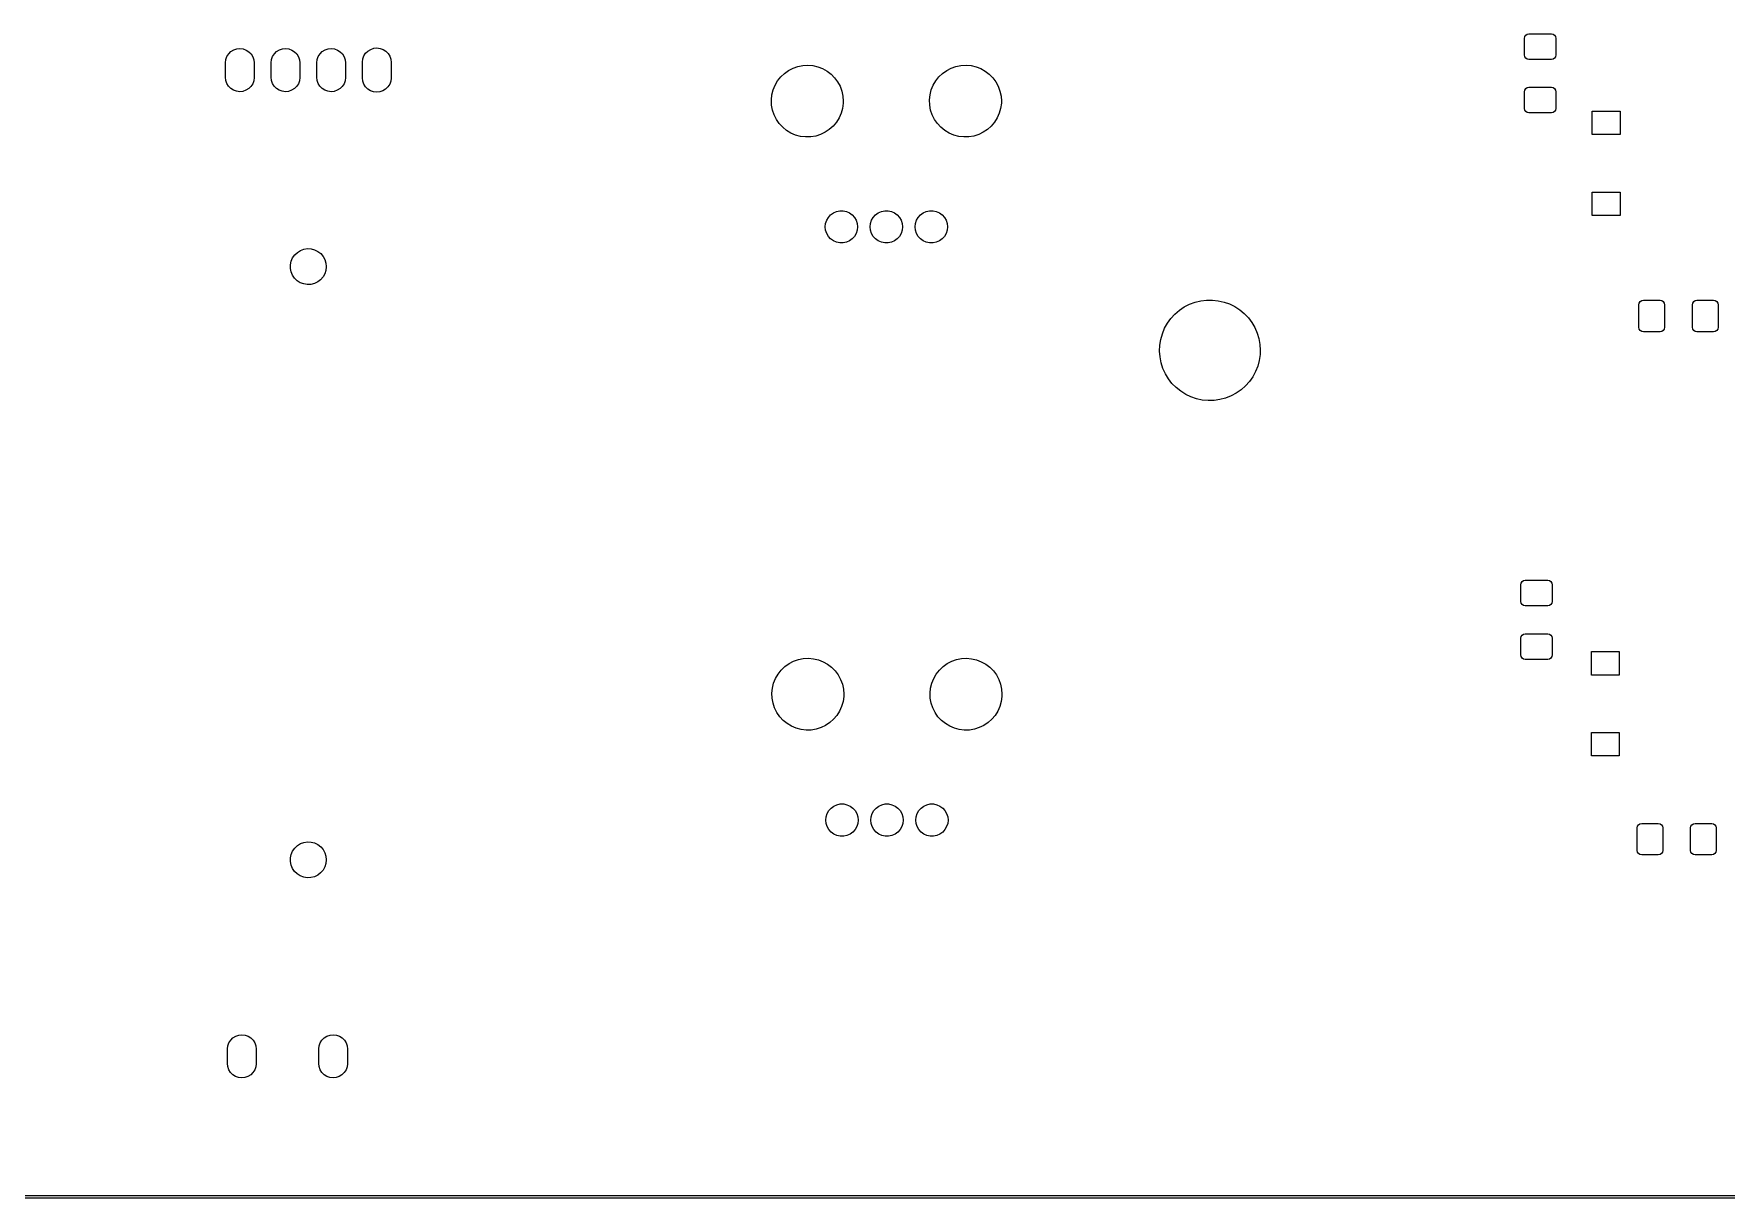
# Model space of a CAD drawing. Extents: x 0 to 360, y 0 to 260.
# Drawn here: x 182.6 to 276.8, y -0.1 to 64.7 of the extents above; entities that cross this region are included whole.
import ezdxf

# ---------------------------------------------------------------- set-up
doc = ezdxf.new("R2010")
doc.units = 0
doc.layers.add('BLACK', color=7, linetype='CONTINUOUS')

msp = doc.modelspace()

# ---------------------------------------------------------------- linework, layer by layer
at = {"layer": 'BLACK', "linetype": 'CONTINUOUS'}
for p, q in [((265.525, 64.45), (265.544, 64.5457)), ((265.525, 63.525), (265.525, 64.45)), ((265.544, 64.5457), (265.598, 64.6268)), ((265.598, 64.6268), (265.679, 64.681)), ((265.679, 64.681), (265.775, 64.7)), ((265.775, 64.7), (267.025, 64.7)), ((267.025, 64.7), (267.121, 64.681)), ((267.121, 64.681), (267.202, 64.6268)), ((267.202, 64.6268), (267.256, 64.5457)), ((267.256, 64.5457), (267.275, 64.45)), ((267.275, 64.45), (267.275, 63.525)), ((193.26, 63.0932), (193.282, 63.2701)), ((193.26, 63.082), (193.26, 63.0932)), ((193.26, 62.282), (193.26, 63.082)), ((193.282, 63.2701), (193.343, 63.4377)), ((193.343, 63.4377), (193.44, 63.5876)), ((193.44, 63.5876), (193.567, 63.7124)), ((193.567, 63.7124), (193.719, 63.8059)), ((193.719, 63.8059), (193.888, 63.8633)), ((193.888, 63.8633), (194.066, 63.882)), ((194.066, 63.882), (194.243, 63.8609)), ((194.243, 63.8609), (194.411, 63.801)), ((194.411, 63.801), (194.561, 63.7055)), ((194.561, 63.7055), (194.687, 63.5789)), ((194.687, 63.5789), (194.781, 63.4277)), ((194.781, 63.4277), (194.84, 63.2592)), ((194.84, 63.2592), (194.86, 63.082)), ((194.86, 63.082), (194.86, 62.282)), ((195.8, 63.0932), (195.822, 63.2701)), ((195.8, 63.082), (195.8, 63.0932)), ((195.8, 62.282), (195.8, 63.082)), ((195.822, 63.2701), (195.883, 63.4377)), ((195.883, 63.4377), (195.98, 63.5876)), ((195.98, 63.5876), (196.107, 63.7124)), ((196.107, 63.7124), (196.259, 63.8059)), ((196.259, 63.8059), (196.428, 63.8633)), ((196.428, 63.8633), (196.606, 63.882)), ((196.606, 63.882), (196.783, 63.8609)), ((196.783, 63.8609), (196.951, 63.801)), ((196.951, 63.801), (197.101, 63.7055)), ((197.101, 63.7055), (197.227, 63.5789)), ((197.227, 63.5789), (197.321, 63.4277)), ((197.321, 63.4277), (197.38, 63.2592)), ((197.38, 63.2592), (197.4, 63.082)), ((197.4, 63.082), (197.4, 62.282)), ((198.34, 63.0932), (198.362, 63.2701)), ((198.34, 63.082), (198.34, 63.0932)), ((198.34, 62.282), (198.34, 63.082)), ((198.362, 63.2701), (198.423, 63.4377)), ((198.423, 63.4377), (198.52, 63.5876)), ((198.52, 63.5876), (198.647, 63.7124)), ((198.647, 63.7124), (198.799, 63.8059)), ((198.799, 63.8059), (198.968, 63.8633)), ((198.968, 63.8633), (199.146, 63.882)), ((199.146, 63.882), (199.323, 63.8609)), ((199.323, 63.8609), (199.491, 63.801)), ((199.491, 63.801), (199.641, 63.7055)), ((199.641, 63.7055), (199.767, 63.5789)), ((199.767, 63.5789), (199.861, 63.4277)), ((199.861, 63.4277), (199.92, 63.2592)), ((199.92, 63.2592), (199.94, 63.082)), ((199.94, 63.082), (199.94, 62.282)), ((200.88, 63.1242), (200.902, 63.3011)), ((200.88, 63.113), (200.88, 63.1242)), ((200.88, 62.251), (200.88, 63.113)), ((200.902, 63.3011), (200.963, 63.4687)), ((200.963, 63.4687), (201.06, 63.6186)), ((201.06, 63.6186), (201.187, 63.7434)), ((201.187, 63.7434), (201.339, 63.8369)), ((201.339, 63.8369), (201.508, 63.8943)), ((201.508, 63.8943), (201.686, 63.913)), ((201.686, 63.913), (201.863, 63.8919)), ((201.863, 63.8919), (202.031, 63.832)), ((202.031, 63.832), (202.181, 63.7365)), ((202.181, 63.7365), (202.307, 63.6099)), ((202.307, 63.6099), (202.401, 63.4587)), ((202.401, 63.4587), (202.46, 63.2902)), ((202.46, 63.2902), (202.48, 63.113)), ((202.48, 63.113), (202.48, 62.251)), ((265.544, 63.4293), (265.525, 63.525)), ((265.598, 63.3482), (265.544, 63.4293)), ((265.679, 63.294), (265.598, 63.3482)), ((265.775, 63.275), (265.679, 63.294)), ((267.025, 63.275), (265.775, 63.275)), ((267.121, 63.294), (267.025, 63.275)), ((267.202, 63.3482), (267.121, 63.294)), ((267.256, 63.4293), (267.202, 63.3482)), ((267.275, 63.525), (267.256, 63.4293)), ((193.28, 62.1048), (193.26, 62.282)), ((194.86, 62.2708), (194.838, 62.0939)), ((194.86, 62.282), (194.86, 62.2708)), ((195.82, 62.1048), (195.8, 62.282)), ((197.4, 62.2708), (197.378, 62.0939)), ((197.4, 62.282), (197.4, 62.2708)), ((198.36, 62.1048), (198.34, 62.282)), ((199.94, 62.2708), (199.918, 62.0939)), ((199.94, 62.282), (199.94, 62.2708)), ((200.9, 62.0738), (200.88, 62.251)), ((202.48, 62.2398), (202.458, 62.0629)), ((202.48, 62.251), (202.48, 62.2398)), ((223.976, 62.0842), (224.151, 62.306)), ((224.151, 62.306), (224.355, 62.501)), ((224.355, 62.501), (224.585, 62.6653)), ((224.585, 62.6653), (224.836, 62.7955)), ((224.836, 62.7955), (225.102, 62.8891)), ((225.102, 62.8891), (225.379, 62.9442)), ((225.379, 62.9442), (225.661, 62.9598)), ((225.661, 62.9598), (225.943, 62.9354)), ((225.943, 62.9354), (226.218, 62.8716)), ((226.218, 62.8716), (226.482, 62.7697)), ((226.482, 62.7697), (226.728, 62.6316)), ((226.728, 62.6316), (226.953, 62.4602)), ((226.953, 62.4602), (227.151, 62.2589)), ((227.151, 62.2589), (227.319, 62.0317)), ((232.776, 62.0842), (232.951, 62.306)), ((232.951, 62.306), (233.155, 62.501)), ((233.155, 62.501), (233.385, 62.6653)), ((233.385, 62.6653), (233.636, 62.7955)), ((233.636, 62.7955), (233.902, 62.8891)), ((233.902, 62.8891), (234.179, 62.9442)), ((234.179, 62.9442), (234.461, 62.9598)), ((234.461, 62.9598), (234.743, 62.9354)), ((234.743, 62.9354), (235.018, 62.8716)), ((235.018, 62.8716), (235.282, 62.7697)), ((235.282, 62.7697), (235.528, 62.6316)), ((235.528, 62.6316), (235.753, 62.4602)), ((235.753, 62.4602), (235.951, 62.2589)), ((235.951, 62.2589), (236.119, 62.0317)), ((193.339, 61.9363), (193.28, 62.1048)), ((193.433, 61.7851), (193.339, 61.9363)), ((193.559, 61.6585), (193.433, 61.7851)), ((193.709, 61.563), (193.559, 61.6585)), ((193.877, 61.5031), (193.709, 61.563)), ((194.054, 61.482), (193.877, 61.5031)), ((194.232, 61.5007), (194.054, 61.482)), ((194.401, 61.5581), (194.232, 61.5007)), ((194.553, 61.6516), (194.401, 61.5581)), ((194.68, 61.7764), (194.553, 61.6516)), ((194.777, 61.9263), (194.68, 61.7764)), ((194.838, 62.0939), (194.777, 61.9263)), ((195.879, 61.9363), (195.82, 62.1048)), ((195.973, 61.7851), (195.879, 61.9363)), ((196.099, 61.6585), (195.973, 61.7851)), ((196.249, 61.563), (196.099, 61.6585)), ((196.417, 61.5031), (196.249, 61.563)), ((196.594, 61.482), (196.417, 61.5031)), ((196.772, 61.5007), (196.594, 61.482)), ((196.941, 61.5581), (196.772, 61.5007)), ((197.093, 61.6516), (196.941, 61.5581)), ((197.22, 61.7764), (197.093, 61.6516)), ((197.317, 61.9263), (197.22, 61.7764)), ((197.378, 62.0939), (197.317, 61.9263)), ((198.419, 61.9363), (198.36, 62.1048)), ((198.513, 61.7851), (198.419, 61.9363)), ((198.639, 61.6585), (198.513, 61.7851)), ((198.789, 61.563), (198.639, 61.6585)), ((198.957, 61.5031), (198.789, 61.563)), ((199.134, 61.482), (198.957, 61.5031)), ((199.312, 61.5007), (199.134, 61.482)), ((199.481, 61.5581), (199.312, 61.5007)), ((199.633, 61.6516), (199.481, 61.5581)), ((199.76, 61.7764), (199.633, 61.6516)), ((199.857, 61.9263), (199.76, 61.7764)), ((199.918, 62.0939), (199.857, 61.9263)), ((200.959, 61.9053), (200.9, 62.0738)), ((201.053, 61.7541), (200.959, 61.9053)), ((201.179, 61.6275), (201.053, 61.7541)), ((201.329, 61.532), (201.179, 61.6275)), ((201.497, 61.4721), (201.329, 61.532)), ((201.674, 61.451), (201.497, 61.4721)), ((201.852, 61.4697), (201.674, 61.451)), ((202.021, 61.5271), (201.852, 61.4697)), ((202.173, 61.6206), (202.021, 61.5271)), ((202.3, 61.7454), (202.173, 61.6206)), ((202.397, 61.8953), (202.3, 61.7454)), ((202.458, 62.0629), (202.397, 61.8953)), ((223.631, 61.0228), (223.66, 61.3039)), ((223.66, 61.3039), (223.728, 61.578)), ((223.728, 61.578), (223.834, 61.8399)), ((223.834, 61.8399), (223.976, 62.0842)), ((227.319, 62.0317), (227.453, 61.783)), ((227.453, 61.783), (227.551, 61.518)), ((227.551, 61.518), (227.61, 61.2418)), ((227.61, 61.2418), (227.63, 60.96)), ((232.431, 61.0228), (232.46, 61.3039)), ((232.46, 61.3039), (232.528, 61.578)), ((232.528, 61.578), (232.634, 61.8399)), ((232.634, 61.8399), (232.776, 62.0842)), ((236.119, 62.0317), (236.253, 61.783)), ((236.253, 61.783), (236.351, 61.518)), ((236.351, 61.518), (236.41, 61.2418)), ((236.41, 61.2418), (236.43, 60.96)), ((265.525, 61.475), (265.544, 61.5707)), ((265.525, 60.55), (265.525, 61.475)), ((265.544, 61.5707), (265.598, 61.6518)), ((265.598, 61.6518), (265.679, 61.706)), ((265.679, 61.706), (265.775, 61.725)), ((265.775, 61.725), (267.025, 61.725)), ((267.025, 61.725), (267.121, 61.706)), ((267.121, 61.706), (267.202, 61.6518)), ((267.202, 61.6518), (267.256, 61.5707)), ((267.256, 61.5707), (267.275, 61.475)), ((267.275, 61.475), (267.275, 60.55)), ((223.642, 60.7405), (223.631, 61.0228)), ((223.693, 60.4626), (223.642, 60.7405)), ((223.782, 60.1946), (223.693, 60.4626)), ((227.512, 60.2825), (227.398, 60.0241)), ((227.588, 60.5544), (227.512, 60.2825)), ((227.626, 60.8344), (227.588, 60.5544)), ((227.63, 60.96), (227.626, 60.8344)), ((232.442, 60.7405), (232.431, 61.0228)), ((232.493, 60.4626), (232.442, 60.7405)), ((232.582, 60.1946), (232.493, 60.4626)), ((236.312, 60.2825), (236.198, 60.0241)), ((236.388, 60.5544), (236.312, 60.2825)), ((236.426, 60.8344), (236.388, 60.5544)), ((236.43, 60.96), (236.426, 60.8344)), ((265.544, 60.4543), (265.525, 60.55)), ((265.598, 60.3732), (265.544, 60.4543)), ((265.679, 60.319), (265.598, 60.3732)), ((265.775, 60.3), (265.679, 60.319)), ((267.025, 60.3), (265.775, 60.3)), ((267.121, 60.319), (267.025, 60.3)), ((267.202, 60.3732), (267.121, 60.319)), ((267.256, 60.4543), (267.202, 60.3732)), ((267.275, 60.55), (267.256, 60.4543)), ((269.3, 59.1), (269.3, 60.4)), ((269.3, 60.4), (270.85, 60.4)), ((270.85, 60.4), (270.85, 59.1)), ((223.909, 59.9419), (223.782, 60.1946)), ((224.069, 59.7095), (223.909, 59.9419)), ((224.261, 59.5021), (224.069, 59.7095)), ((224.48, 59.3237), (224.261, 59.5021)), ((224.722, 59.178), (224.48, 59.3237)), ((226.856, 59.3797), (226.621, 59.2227)), ((227.066, 59.5682), (226.856, 59.3797)), ((227.248, 59.7844), (227.066, 59.5682)), ((227.398, 60.0241), (227.248, 59.7844)), ((232.709, 59.9419), (232.582, 60.1946)), ((232.869, 59.7095), (232.709, 59.9419)), ((233.061, 59.5021), (232.869, 59.7095)), ((233.28, 59.3237), (233.061, 59.5021)), ((233.522, 59.178), (233.28, 59.3237)), ((235.656, 59.3797), (235.421, 59.2227)), ((235.866, 59.5682), (235.656, 59.3797)), ((236.048, 59.7844), (235.866, 59.5682)), ((236.198, 60.0241), (236.048, 59.7844)), ((224.982, 59.0678), (224.722, 59.178)), ((225.255, 58.9954), (224.982, 59.0678)), ((225.536, 58.9622), (225.255, 58.9954)), ((225.818, 58.9689), (225.536, 58.9622)), ((226.097, 59.0153), (225.818, 58.9689)), ((226.366, 59.1004), (226.097, 59.0153)), ((226.621, 59.2227), (226.366, 59.1004)), ((233.782, 59.0678), (233.522, 59.178)), ((234.055, 58.9954), (233.782, 59.0678)), ((234.336, 58.9622), (234.055, 58.9954)), ((234.618, 58.9689), (234.336, 58.9622)), ((234.897, 59.0153), (234.618, 58.9689)), ((235.166, 59.1004), (234.897, 59.0153)), ((235.421, 59.2227), (235.166, 59.1004)), ((270.85, 59.1), (269.3, 59.1)), ((269.3, 54.6), (269.3, 55.9)), ((269.3, 55.9), (270.85, 55.9)), ((270.85, 55.9), (270.85, 54.6)), ((226.802, 54.489), (226.928, 54.6288)), ((226.928, 54.6288), (227.08, 54.7394)), ((227.08, 54.7394), (227.252, 54.816)), ((227.252, 54.816), (227.436, 54.8551)), ((227.436, 54.8551), (227.624, 54.8551)), ((227.624, 54.8551), (227.808, 54.816)), ((227.808, 54.816), (227.98, 54.7394)), ((227.98, 54.7394), (228.132, 54.6288)), ((228.132, 54.6288), (228.258, 54.489)), ((229.302, 54.489), (229.428, 54.6288)), ((229.428, 54.6288), (229.58, 54.7394)), ((229.58, 54.7394), (229.752, 54.816)), ((229.752, 54.816), (229.936, 54.8551)), ((229.936, 54.8551), (230.124, 54.8551)), ((230.124, 54.8551), (230.308, 54.816)), ((230.308, 54.816), (230.48, 54.7394)), ((230.48, 54.7394), (230.632, 54.6288)), ((230.632, 54.6288), (230.758, 54.489)), ((231.802, 54.489), (231.928, 54.6288)), ((231.928, 54.6288), (232.08, 54.7394)), ((232.08, 54.7394), (232.252, 54.816)), ((232.252, 54.816), (232.436, 54.8551)), ((232.436, 54.8551), (232.624, 54.8551)), ((232.624, 54.8551), (232.808, 54.816)), ((232.808, 54.816), (232.98, 54.7394)), ((232.98, 54.7394), (233.132, 54.6288)), ((233.132, 54.6288), (233.258, 54.489)), ((226.63, 53.96), (226.65, 54.1471)), ((226.65, 53.7729), (226.63, 53.96)), ((226.65, 54.1471), (226.708, 54.3261)), ((226.708, 53.5939), (226.65, 53.7729)), ((226.708, 54.3261), (226.802, 54.489)), ((228.258, 54.489), (228.352, 54.3261)), ((228.352, 54.3261), (228.41, 54.1471)), ((228.41, 53.7729), (228.352, 53.5939)), ((228.41, 54.1471), (228.43, 53.96)), ((228.43, 53.96), (228.41, 53.7729)), ((229.13, 53.96), (229.15, 54.1471)), ((229.15, 53.7729), (229.13, 53.96)), ((229.15, 54.1471), (229.208, 54.3261)), ((229.208, 53.5939), (229.15, 53.7729)), ((229.208, 54.3261), (229.302, 54.489)), ((230.758, 54.489), (230.852, 54.3261)), ((230.852, 54.3261), (230.91, 54.1471)), ((230.91, 53.7729), (230.852, 53.5939)), ((230.91, 54.1471), (230.93, 53.96)), ((230.93, 53.96), (230.91, 53.7729)), ((231.63, 53.96), (231.65, 54.1471)), ((231.65, 53.7729), (231.63, 53.96)), ((231.65, 54.1471), (231.708, 54.3261)), ((231.708, 53.5939), (231.65, 53.7729)), ((231.708, 54.3261), (231.802, 54.489)), ((233.258, 54.489), (233.352, 54.3261)), ((233.352, 54.3261), (233.41, 54.1471)), ((233.41, 53.7729), (233.352, 53.5939)), ((233.41, 54.1471), (233.43, 53.96)), ((233.43, 53.96), (233.41, 53.7729)), ((270.85, 54.6), (269.3, 54.6)), ((197.621, 52.7186), (197.821, 52.7488)), ((197.821, 52.7488), (198.023, 52.7382)), ((198.023, 52.7382), (198.219, 52.6873)), ((226.802, 53.431), (226.708, 53.5939)), ((226.928, 53.2912), (226.802, 53.431)), ((227.08, 53.1806), (226.928, 53.2912)), ((227.252, 53.104), (227.08, 53.1806)), ((227.436, 53.0649), (227.252, 53.104)), ((227.624, 53.0649), (227.436, 53.0649)), ((227.808, 53.104), (227.624, 53.0649)), ((227.98, 53.1806), (227.808, 53.104)), ((228.132, 53.2912), (227.98, 53.1806)), ((228.258, 53.431), (228.132, 53.2912)), ((228.352, 53.5939), (228.258, 53.431)), ((229.302, 53.431), (229.208, 53.5939)), ((229.428, 53.2912), (229.302, 53.431)), ((229.58, 53.1806), (229.428, 53.2912)), ((229.752, 53.104), (229.58, 53.1806)), ((229.936, 53.0649), (229.752, 53.104)), ((230.124, 53.0649), (229.936, 53.0649)), ((230.308, 53.104), (230.124, 53.0649)), ((230.48, 53.1806), (230.308, 53.104)), ((230.632, 53.2912), (230.48, 53.1806)), ((230.758, 53.431), (230.632, 53.2912)), ((230.852, 53.5939), (230.758, 53.431)), ((231.802, 53.431), (231.708, 53.5939)), ((231.928, 53.2912), (231.802, 53.431)), ((232.08, 53.1806), (231.928, 53.2912)), ((232.252, 53.104), (232.08, 53.1806)), ((232.436, 53.0649), (232.252, 53.104)), ((232.624, 53.0649), (232.436, 53.0649)), ((232.808, 53.104), (232.624, 53.0649)), ((232.98, 53.1806), (232.808, 53.104)), ((233.132, 53.2912), (232.98, 53.1806)), ((233.258, 53.431), (233.132, 53.2912)), ((233.352, 53.5939), (233.258, 53.431)), ((196.875, 51.8545), (196.917, 52.0524)), ((196.875, 51.6524), (196.875, 51.8545)), ((196.917, 52.0524), (196.997, 52.2379)), ((196.997, 52.2379), (197.113, 52.4034)), ((197.113, 52.4034), (197.26, 52.5423)), ((197.26, 52.5423), (197.432, 52.6488)), ((197.432, 52.6488), (197.621, 52.7186)), ((198.219, 52.6873), (198.4, 52.598)), ((198.4, 52.598), (198.56, 52.4742)), ((198.56, 52.4742), (198.691, 52.3207)), ((198.691, 52.3207), (198.789, 52.1439)), ((198.789, 52.1439), (198.85, 51.9511)), ((198.85, 51.9511), (198.87, 51.75)), ((196.915, 51.4543), (196.875, 51.6524)), ((196.994, 51.2682), (196.915, 51.4543)), ((197.108, 51.1019), (196.994, 51.2682)), ((197.254, 50.962), (197.108, 51.1019)), ((197.425, 50.8543), (197.254, 50.962)), ((197.615, 50.7832), (197.425, 50.8543)), ((198.394, 50.8983), (198.212, 50.8103)), ((198.555, 51.021), (198.394, 50.8983)), ((198.687, 51.1736), (198.555, 51.021)), ((198.786, 51.3497), (198.687, 51.1736)), ((198.848, 51.5421), (198.786, 51.3497)), ((198.87, 51.743), (198.848, 51.5421)), ((198.87, 51.75), (198.87, 51.743)), ((197.814, 50.7516), (197.615, 50.7832)), ((198.016, 50.7607), (197.814, 50.7516)), ((198.212, 50.8103), (198.016, 50.7607)), ((245.863, 48.8675), (246.085, 49.1082)), ((246.085, 49.1082), (246.333, 49.3213)), ((246.333, 49.3213), (246.605, 49.5041)), ((246.605, 49.5041), (246.896, 49.6539)), ((246.896, 49.6539), (247.202, 49.7688)), ((247.202, 49.7688), (247.52, 49.8471)), ((247.52, 49.8471), (247.844, 49.8878)), ((247.844, 49.8878), (248.172, 49.8904)), ((248.172, 49.8904), (248.497, 49.8548)), ((248.497, 49.8548), (248.816, 49.7815)), ((248.816, 49.7815), (249.124, 49.6714)), ((249.124, 49.6714), (249.417, 49.5262)), ((249.417, 49.5262), (249.692, 49.3477)), ((249.692, 49.3477), (249.943, 49.1385)), ((249.943, 49.1385), (250.169, 48.9013)), ((271.9, 49.625), (271.919, 49.7207)), ((271.9, 48.375), (271.9, 49.625)), ((271.919, 49.7207), (271.973, 49.8018)), ((271.973, 49.8018), (272.054, 49.856)), ((272.054, 49.856), (272.15, 49.875)), ((272.15, 49.875), (273.075, 49.875)), ((273.075, 49.875), (273.171, 49.856)), ((273.171, 49.856), (273.252, 49.8018)), ((273.252, 49.8018), (273.306, 49.7207)), ((273.306, 49.7207), (273.325, 49.625)), ((273.325, 49.625), (273.325, 48.375)), ((274.875, 49.625), (274.894, 49.7207)), ((274.875, 48.375), (274.875, 49.625)), ((274.894, 49.7207), (274.948, 49.8018)), ((274.948, 49.8018), (275.029, 49.856)), ((275.029, 49.856), (275.125, 49.875)), ((275.125, 49.875), (276.05, 49.875)), ((276.05, 49.875), (276.146, 49.856)), ((276.146, 49.856), (276.227, 49.8018)), ((276.227, 49.8018), (276.281, 49.7207)), ((276.281, 49.7207), (276.3, 49.625)), ((276.3, 49.625), (276.3, 48.375)), ((245.386, 48.0148), (245.511, 48.317)), ((245.511, 48.317), (245.671, 48.6026)), ((245.671, 48.6026), (245.863, 48.8675)), ((250.169, 48.9013), (250.365, 48.6394)), ((250.365, 48.6394), (250.529, 48.3565)), ((250.529, 48.3565), (250.659, 48.0562)), ((250.659, 48.0562), (250.754, 47.7429)), ((271.919, 48.2793), (271.9, 48.375)), ((271.973, 48.1982), (271.919, 48.2793)), ((272.054, 48.144), (271.973, 48.1982)), ((272.15, 48.125), (272.054, 48.144)), ((273.075, 48.125), (272.15, 48.125)), ((273.171, 48.144), (273.075, 48.125)), ((273.252, 48.1982), (273.171, 48.144)), ((273.306, 48.2793), (273.252, 48.1982)), ((273.325, 48.375), (273.306, 48.2793)), ((274.894, 48.2793), (274.875, 48.375)), ((274.948, 48.1982), (274.894, 48.2793)), ((275.029, 48.144), (274.948, 48.1982)), ((275.125, 48.125), (275.029, 48.144)), ((276.05, 48.125), (275.125, 48.125)), ((276.146, 48.144), (276.05, 48.125)), ((276.227, 48.1982), (276.146, 48.144)), ((276.281, 48.2793), (276.227, 48.1982)), ((276.3, 48.375), (276.281, 48.2793)), ((245.23, 47.05), (245.244, 47.377)), ((245.244, 47.377), (245.296, 47.7)), ((245.296, 47.7), (245.386, 48.0148)), ((250.754, 47.7429), (250.811, 47.4207)), ((250.811, 47.4207), (250.83, 47.094)), ((250.83, 47.094), (250.82, 46.8548)), ((245.255, 46.7237), (245.23, 47.05)), ((245.317, 46.4024), (245.255, 46.7237)), ((245.416, 46.0906), (245.317, 46.4024)), ((250.688, 46.2148), (250.568, 45.9107)), ((250.773, 46.531), (250.688, 46.2148)), ((250.82, 46.8548), (250.773, 46.531)), ((245.551, 45.7924), (245.416, 46.0906)), ((245.72, 45.5121), (245.551, 45.7924)), ((245.92, 45.2533), (245.72, 45.5121)), ((246.149, 45.0197), (245.92, 45.2533)), ((250.224, 45.3548), (250.006, 45.1106)), ((250.412, 45.6227), (250.224, 45.3548)), ((250.568, 45.9107), (250.412, 45.6227)), ((246.404, 44.8145), (246.149, 45.0197)), ((246.681, 44.6403), (246.404, 44.8145)), ((246.977, 44.4997), (246.681, 44.6403)), ((247.286, 44.3945), (246.977, 44.4997)), ((247.606, 44.3262), (247.286, 44.3945)), ((247.932, 44.2957), (247.606, 44.3262)), ((248.259, 44.3034), (247.932, 44.2957)), ((248.583, 44.3492), (248.259, 44.3034)), ((248.9, 44.4326), (248.583, 44.3492)), ((249.204, 44.5522), (248.9, 44.4326)), ((249.493, 44.7066), (249.204, 44.5522)), ((249.762, 44.8936), (249.493, 44.7066)), ((250.006, 45.1106), (249.762, 44.8936)), ((265.325, 34.05), (265.344, 34.1457)), ((265.325, 33.125), (265.325, 34.05)), ((265.344, 34.1457), (265.398, 34.2268)), ((265.398, 34.2268), (265.479, 34.281)), ((265.479, 34.281), (265.575, 34.3)), ((265.575, 34.3), (266.825, 34.3)), ((266.825, 34.3), (266.921, 34.281)), ((266.921, 34.281), (267.002, 34.2268)), ((267.002, 34.2268), (267.056, 34.1457)), ((267.056, 34.1457), (267.075, 34.05)), ((267.075, 34.05), (267.075, 33.125)), ((265.344, 33.0293), (265.325, 33.125)), ((265.398, 32.9482), (265.344, 33.0293)), ((267.056, 33.0293), (267.002, 32.9482)), ((267.075, 33.125), (267.056, 33.0293)), ((265.479, 32.894), (265.398, 32.9482)), ((265.575, 32.875), (265.479, 32.894)), ((266.825, 32.875), (265.575, 32.875)), ((266.921, 32.894), (266.825, 32.875)), ((267.002, 32.9482), (266.921, 32.894)), ((265.325, 31.075), (265.344, 31.1707)), ((265.325, 30.15), (265.325, 31.075)), ((265.344, 31.1707), (265.398, 31.2518)), ((265.398, 31.2518), (265.479, 31.306)), ((265.479, 31.306), (265.575, 31.325)), ((265.575, 31.325), (266.825, 31.325)), ((266.825, 31.325), (266.921, 31.306)), ((266.921, 31.306), (267.002, 31.2518)), ((267.002, 31.2518), (267.056, 31.1707)), ((267.056, 31.1707), (267.075, 31.075)), ((267.075, 31.075), (267.075, 30.15)), ((265.344, 30.0543), (265.325, 30.15)), ((267.075, 30.15), (267.056, 30.0543)), ((269.25, 29.03), (269.25, 30.33)), ((269.25, 30.33), (270.8, 30.33)), ((270.8, 30.33), (270.8, 29.03)), ((224.006, 29.0842), (224.181, 29.306)), ((224.181, 29.306), (224.385, 29.501)), ((224.385, 29.501), (224.615, 29.6653)), ((224.615, 29.6653), (224.866, 29.7955)), ((224.866, 29.7955), (225.132, 29.8891)), ((225.132, 29.8891), (225.409, 29.9442)), ((225.409, 29.9442), (225.691, 29.9598)), ((225.691, 29.9598), (225.973, 29.9354)), ((225.973, 29.9354), (226.248, 29.8716)), ((226.248, 29.8716), (226.512, 29.7697)), ((226.512, 29.7697), (226.758, 29.6316)), ((226.758, 29.6316), (226.983, 29.4602)), ((226.983, 29.4602), (227.181, 29.2589)), ((227.181, 29.2589), (227.349, 29.0317)), ((232.806, 29.0842), (232.981, 29.306)), ((232.981, 29.306), (233.185, 29.501)), ((233.185, 29.501), (233.415, 29.6653)), ((233.415, 29.6653), (233.666, 29.7955)), ((233.666, 29.7955), (233.932, 29.8891)), ((233.932, 29.8891), (234.209, 29.9442)), ((234.209, 29.9442), (234.491, 29.9598)), ((234.491, 29.9598), (234.773, 29.9354)), ((234.773, 29.9354), (235.048, 29.8716)), ((235.048, 29.8716), (235.312, 29.7697)), ((235.312, 29.7697), (235.558, 29.6316)), ((235.558, 29.6316), (235.783, 29.4602)), ((235.783, 29.4602), (235.981, 29.2589)), ((235.981, 29.2589), (236.149, 29.0317)), ((265.398, 29.9732), (265.344, 30.0543)), ((265.479, 29.919), (265.398, 29.9732)), ((265.575, 29.9), (265.479, 29.919)), ((266.825, 29.9), (265.575, 29.9)), ((266.921, 29.919), (266.825, 29.9)), ((267.002, 29.9732), (266.921, 29.919)), ((267.056, 30.0543), (267.002, 29.9732)), ((223.661, 28.0228), (223.69, 28.3039)), ((223.69, 28.3039), (223.758, 28.578)), ((223.758, 28.578), (223.864, 28.8399)), ((223.864, 28.8399), (224.006, 29.0842)), ((227.349, 29.0317), (227.483, 28.783)), ((227.483, 28.783), (227.581, 28.518)), ((227.581, 28.518), (227.64, 28.2418)), ((232.461, 28.0228), (232.49, 28.3039)), ((232.49, 28.3039), (232.558, 28.578)), ((232.558, 28.578), (232.664, 28.8399)), ((232.664, 28.8399), (232.806, 29.0842)), ((236.149, 29.0317), (236.283, 28.783)), ((236.283, 28.783), (236.381, 28.518)), ((236.381, 28.518), (236.44, 28.2418)), ((270.8, 29.03), (269.25, 29.03)), ((223.672, 27.7405), (223.661, 28.0228)), ((223.723, 27.4626), (223.672, 27.7405)), ((223.812, 27.1946), (223.723, 27.4626)), ((227.618, 27.5544), (227.542, 27.2825)), ((227.656, 27.8344), (227.618, 27.5544)), ((227.64, 28.2418), (227.66, 27.96)), ((227.66, 27.96), (227.656, 27.8344)), ((232.472, 27.7405), (232.461, 28.0228)), ((232.523, 27.4626), (232.472, 27.7405)), ((232.612, 27.1946), (232.523, 27.4626)), ((236.418, 27.5544), (236.342, 27.2825)), ((236.456, 27.8344), (236.418, 27.5544)), ((236.44, 28.2418), (236.46, 27.96)), ((236.46, 27.96), (236.456, 27.8344)), ((223.939, 26.9419), (223.812, 27.1946)), ((224.099, 26.7095), (223.939, 26.9419)), ((224.291, 26.5021), (224.099, 26.7095)), ((224.51, 26.3237), (224.291, 26.5021)), ((226.886, 26.3797), (226.651, 26.2227)), ((227.096, 26.5682), (226.886, 26.3797)), ((227.278, 26.7844), (227.096, 26.5682)), ((227.428, 27.0241), (227.278, 26.7844)), ((227.542, 27.2825), (227.428, 27.0241)), ((232.739, 26.9419), (232.612, 27.1946)), ((232.899, 26.7095), (232.739, 26.9419)), ((233.091, 26.5021), (232.899, 26.7095)), ((233.31, 26.3237), (233.091, 26.5021)), ((235.686, 26.3797), (235.451, 26.2227)), ((235.896, 26.5682), (235.686, 26.3797)), ((236.078, 26.7844), (235.896, 26.5682)), ((236.228, 27.0241), (236.078, 26.7844)), ((236.342, 27.2825), (236.228, 27.0241)), ((224.752, 26.178), (224.51, 26.3237)), ((225.012, 26.0678), (224.752, 26.178)), ((225.285, 25.9954), (225.012, 26.0678)), ((225.566, 25.9622), (225.285, 25.9954)), ((225.848, 25.9689), (225.566, 25.9622)), ((226.127, 26.0153), (225.848, 25.9689)), ((226.396, 26.1004), (226.127, 26.0153)), ((226.651, 26.2227), (226.396, 26.1004)), ((233.552, 26.178), (233.31, 26.3237)), ((233.812, 26.0678), (233.552, 26.178)), ((234.085, 25.9954), (233.812, 26.0678)), ((234.366, 25.9622), (234.085, 25.9954)), ((234.648, 25.9689), (234.366, 25.9622)), ((234.927, 26.0153), (234.648, 25.9689)), ((235.196, 26.1004), (234.927, 26.0153)), ((235.451, 26.2227), (235.196, 26.1004)), ((269.25, 24.53), (269.25, 25.83)), ((269.25, 25.83), (270.8, 25.83)), ((270.8, 25.83), (270.8, 24.53)), ((270.8, 24.53), (269.25, 24.53)), ((226.958, 21.6288), (227.11, 21.7394)), ((227.11, 21.7394), (227.282, 21.816)), ((227.282, 21.816), (227.466, 21.8551)), ((227.466, 21.8551), (227.654, 21.8551)), ((227.654, 21.8551), (227.838, 21.816)), ((227.838, 21.816), (228.01, 21.7394)), ((228.01, 21.7394), (228.162, 21.6288)), ((229.458, 21.6288), (229.61, 21.7394)), ((229.61, 21.7394), (229.782, 21.816)), ((229.782, 21.816), (229.966, 21.8551)), ((229.966, 21.8551), (230.154, 21.8551)), ((230.154, 21.8551), (230.338, 21.816)), ((230.338, 21.816), (230.51, 21.7394)), ((230.51, 21.7394), (230.662, 21.6288)), ((231.958, 21.6288), (232.11, 21.7394)), ((232.11, 21.7394), (232.282, 21.816)), ((232.282, 21.816), (232.466, 21.8551)), ((232.466, 21.8551), (232.654, 21.8551)), ((232.654, 21.8551), (232.838, 21.816)), ((232.838, 21.816), (233.01, 21.7394)), ((233.01, 21.7394), (233.162, 21.6288)), ((226.66, 20.96), (226.68, 21.1471)), ((226.68, 20.7729), (226.66, 20.96)), ((226.68, 21.1471), (226.738, 21.3261)), ((226.738, 20.5939), (226.68, 20.7729)), ((226.738, 21.3261), (226.832, 21.489)), ((226.832, 21.489), (226.958, 21.6288)), ((228.162, 21.6288), (228.288, 21.489)), ((228.288, 21.489), (228.382, 21.3261)), ((228.382, 21.3261), (228.44, 21.1471)), ((228.44, 20.7729), (228.382, 20.5939)), ((228.44, 21.1471), (228.46, 20.96)), ((228.46, 20.96), (228.44, 20.7729)), ((229.16, 20.96), (229.18, 21.1471)), ((229.18, 20.7729), (229.16, 20.96)), ((229.18, 21.1471), (229.238, 21.3261)), ((229.238, 20.5939), (229.18, 20.7729)), ((229.238, 21.3261), (229.332, 21.489)), ((229.332, 21.489), (229.458, 21.6288)), ((230.662, 21.6288), (230.788, 21.489)), ((230.788, 21.489), (230.882, 21.3261)), ((230.882, 21.3261), (230.94, 21.1471)), ((230.94, 20.7729), (230.882, 20.5939)), ((230.94, 21.1471), (230.96, 20.96)), ((230.96, 20.96), (230.94, 20.7729)), ((231.66, 20.96), (231.68, 21.1471)), ((231.68, 20.7729), (231.66, 20.96)), ((231.68, 21.1471), (231.738, 21.3261)), ((231.738, 20.5939), (231.68, 20.7729)), ((231.738, 21.3261), (231.832, 21.489)), ((231.832, 21.489), (231.958, 21.6288)), ((233.162, 21.6288), (233.288, 21.489)), ((233.288, 21.489), (233.382, 21.3261)), ((233.382, 21.3261), (233.44, 21.1471)), ((233.44, 20.7729), (233.382, 20.5939)), ((233.44, 21.1471), (233.46, 20.96)), ((233.46, 20.96), (233.44, 20.7729)), ((271.873, 20.7018), (271.954, 20.756)), ((271.954, 20.756), (272.05, 20.775)), ((272.05, 20.775), (272.975, 20.775)), ((272.975, 20.775), (273.071, 20.756)), ((273.071, 20.756), (273.152, 20.7018)), ((274.848, 20.7018), (274.929, 20.756)), ((274.929, 20.756), (275.025, 20.775)), ((275.025, 20.775), (275.95, 20.775)), ((275.95, 20.775), (276.046, 20.756)), ((276.046, 20.756), (276.127, 20.7018)), ((226.832, 20.431), (226.738, 20.5939)), ((226.958, 20.2912), (226.832, 20.431)), ((227.11, 20.1806), (226.958, 20.2912)), ((227.282, 20.104), (227.11, 20.1806)), ((227.466, 20.0649), (227.282, 20.104)), ((227.654, 20.0649), (227.466, 20.0649)), ((227.838, 20.104), (227.654, 20.0649)), ((228.01, 20.1806), (227.838, 20.104)), ((228.162, 20.2912), (228.01, 20.1806)), ((228.288, 20.431), (228.162, 20.2912)), ((228.382, 20.5939), (228.288, 20.431)), ((229.332, 20.431), (229.238, 20.5939)), ((229.458, 20.2912), (229.332, 20.431)), ((229.61, 20.1806), (229.458, 20.2912)), ((229.782, 20.104), (229.61, 20.1806)), ((229.966, 20.0649), (229.782, 20.104)), ((230.154, 20.0649), (229.966, 20.0649)), ((230.338, 20.104), (230.154, 20.0649)), ((230.51, 20.1806), (230.338, 20.104)), ((230.662, 20.2912), (230.51, 20.1806)), ((230.788, 20.431), (230.662, 20.2912)), ((230.882, 20.5939), (230.788, 20.431)), ((231.832, 20.431), (231.738, 20.5939)), ((231.958, 20.2912), (231.832, 20.431)), ((232.11, 20.1806), (231.958, 20.2912)), ((232.282, 20.104), (232.11, 20.1806)), ((232.466, 20.0649), (232.282, 20.104)), ((232.654, 20.0649), (232.466, 20.0649)), ((232.838, 20.104), (232.654, 20.0649)), ((233.01, 20.1806), (232.838, 20.104)), ((233.162, 20.2912), (233.01, 20.1806)), ((233.288, 20.431), (233.162, 20.2912)), ((233.382, 20.5939), (233.288, 20.431)), ((271.8, 20.525), (271.819, 20.6207)), ((271.8, 19.275), (271.8, 20.525)), ((271.819, 20.6207), (271.873, 20.7018)), ((273.152, 20.7018), (273.206, 20.6207)), ((273.206, 20.6207), (273.225, 20.525)), ((273.225, 20.525), (273.225, 19.275)), ((274.775, 20.525), (274.794, 20.6207)), ((274.775, 19.275), (274.775, 20.525)), ((274.794, 20.6207), (274.848, 20.7018)), ((276.127, 20.7018), (276.181, 20.6207)), ((276.181, 20.6207), (276.2, 20.525)), ((276.2, 20.525), (276.2, 19.275)), ((196.875, 18.8545), (196.917, 19.0524)), ((196.875, 18.6524), (196.875, 18.8545)), ((196.917, 19.0524), (196.997, 19.2379)), ((196.997, 19.2379), (197.113, 19.4034)), ((197.113, 19.4034), (197.26, 19.5423)), ((197.26, 19.5423), (197.432, 19.6488)), ((197.432, 19.6488), (197.621, 19.7186)), ((197.621, 19.7186), (197.821, 19.7488)), ((197.821, 19.7488), (198.023, 19.7382)), ((198.023, 19.7382), (198.219, 19.6873)), ((198.219, 19.6873), (198.4, 19.598)), ((198.4, 19.598), (198.56, 19.4742)), ((198.56, 19.4742), (198.691, 19.3207)), ((198.691, 19.3207), (198.789, 19.1439)), ((198.789, 19.1439), (198.85, 18.9511)), ((198.85, 18.9511), (198.87, 18.75)), ((271.819, 19.1793), (271.8, 19.275)), ((271.873, 19.0982), (271.819, 19.1793)), ((271.954, 19.044), (271.873, 19.0982)), ((272.05, 19.025), (271.954, 19.044)), ((272.975, 19.025), (272.05, 19.025)), ((273.071, 19.044), (272.975, 19.025)), ((273.152, 19.0982), (273.071, 19.044)), ((273.206, 19.1793), (273.152, 19.0982)), ((273.225, 19.275), (273.206, 19.1793)), ((274.794, 19.1793), (274.775, 19.275)), ((274.848, 19.0982), (274.794, 19.1793)), ((274.929, 19.044), (274.848, 19.0982)), ((275.025, 19.025), (274.929, 19.044)), ((275.95, 19.025), (275.025, 19.025)), ((276.046, 19.044), (275.95, 19.025)), ((276.127, 19.0982), (276.046, 19.044)), ((276.181, 19.1793), (276.127, 19.0982)), ((276.2, 19.275), (276.181, 19.1793)), ((196.915, 18.4543), (196.875, 18.6524)), ((196.994, 18.2682), (196.915, 18.4543)), ((197.108, 18.1019), (196.994, 18.2682)), ((197.254, 17.962), (197.108, 18.1019)), ((197.425, 17.8543), (197.254, 17.962)), ((198.394, 17.8983), (198.212, 17.8103)), ((198.555, 18.021), (198.394, 17.8983)), ((198.687, 18.1736), (198.555, 18.021)), ((198.786, 18.3497), (198.687, 18.1736)), ((198.848, 18.5421), (198.786, 18.3497)), ((198.87, 18.743), (198.848, 18.5421)), ((198.87, 18.75), (198.87, 18.743)), ((197.615, 17.7832), (197.425, 17.8543)), ((197.814, 17.7516), (197.615, 17.7832)), ((198.016, 17.7607), (197.814, 17.7516)), ((198.212, 17.8103), (198.016, 17.7607)), ((193.392, 8.4061), (193.453, 8.5737)), ((193.453, 8.5737), (193.55, 8.7236)), ((193.55, 8.7236), (193.677, 8.8484)), ((193.677, 8.8484), (193.829, 8.9419)), ((193.829, 8.9419), (193.998, 8.9993)), ((193.998, 8.9993), (194.176, 9.018)), ((194.176, 9.018), (194.353, 8.9969)), ((194.353, 8.9969), (194.521, 8.937)), ((194.521, 8.937), (194.671, 8.8415)), ((194.671, 8.8415), (194.797, 8.7149)), ((194.797, 8.7149), (194.891, 8.5637)), ((194.891, 8.5637), (194.95, 8.3952)), ((198.472, 8.4061), (198.533, 8.5737)), ((198.533, 8.5737), (198.63, 8.7236)), ((198.63, 8.7236), (198.757, 8.8484)), ((198.757, 8.8484), (198.909, 8.9419)), ((198.909, 8.9419), (199.078, 8.9993)), ((199.078, 8.9993), (199.256, 9.018)), ((199.256, 9.018), (199.433, 8.9969)), ((199.433, 8.9969), (199.601, 8.937)), ((199.601, 8.937), (199.751, 8.8415)), ((199.751, 8.8415), (199.877, 8.7149)), ((199.877, 8.7149), (199.971, 8.5637)), ((199.971, 8.5637), (200.03, 8.3952)), ((193.37, 8.2292), (193.392, 8.4061)), ((193.37, 8.218), (193.37, 8.2292)), ((193.37, 7.418), (193.37, 8.218)), ((194.95, 8.3952), (194.97, 8.218)), ((194.97, 8.218), (194.97, 7.418)), ((198.45, 8.2292), (198.472, 8.4061)), ((198.45, 8.218), (198.45, 8.2292)), ((198.45, 7.418), (198.45, 8.218)), ((200.03, 8.3952), (200.05, 8.218)), ((200.05, 8.218), (200.05, 7.418)), ((193.39, 7.2408), (193.37, 7.418)), ((193.449, 7.0723), (193.39, 7.2408)), ((193.543, 6.9211), (193.449, 7.0723)), ((193.669, 6.7945), (193.543, 6.9211)), ((193.819, 6.699), (193.669, 6.7945)), ((193.987, 6.6391), (193.819, 6.699)), ((194.164, 6.618), (193.987, 6.6391)), ((194.342, 6.6367), (194.164, 6.618)), ((194.511, 6.6941), (194.342, 6.6367)), ((194.663, 6.7876), (194.511, 6.6941)), ((194.79, 6.9124), (194.663, 6.7876)), ((194.887, 7.0623), (194.79, 6.9124)), ((194.948, 7.2299), (194.887, 7.0623)), ((194.97, 7.4068), (194.948, 7.2299)), ((194.97, 7.418), (194.97, 7.4068)), ((198.47, 7.2408), (198.45, 7.418)), ((198.529, 7.0723), (198.47, 7.2408)), ((198.623, 6.9211), (198.529, 7.0723)), ((198.749, 6.7945), (198.623, 6.9211)), ((198.899, 6.699), (198.749, 6.7945)), ((199.067, 6.6391), (198.899, 6.699)), ((199.244, 6.618), (199.067, 6.6391)), ((199.422, 6.6367), (199.244, 6.618)), ((199.591, 6.6941), (199.422, 6.6367)), ((199.743, 6.7876), (199.591, 6.6941)), ((199.87, 6.9124), (199.743, 6.7876)), ((199.967, 7.0623), (199.87, 6.9124)), ((200.028, 7.2299), (199.967, 7.0623)), ((200.05, 7.4068), (200.028, 7.2299)), ((200.05, 7.418), (200.05, 7.4068)), ((0.075, 0.075), (359.925, 0.075)), ((360, -0.075), (0, -0.075))]:
    msp.add_line(p, q, dxfattribs=at)

doc.saveas('drawing.dxf')
